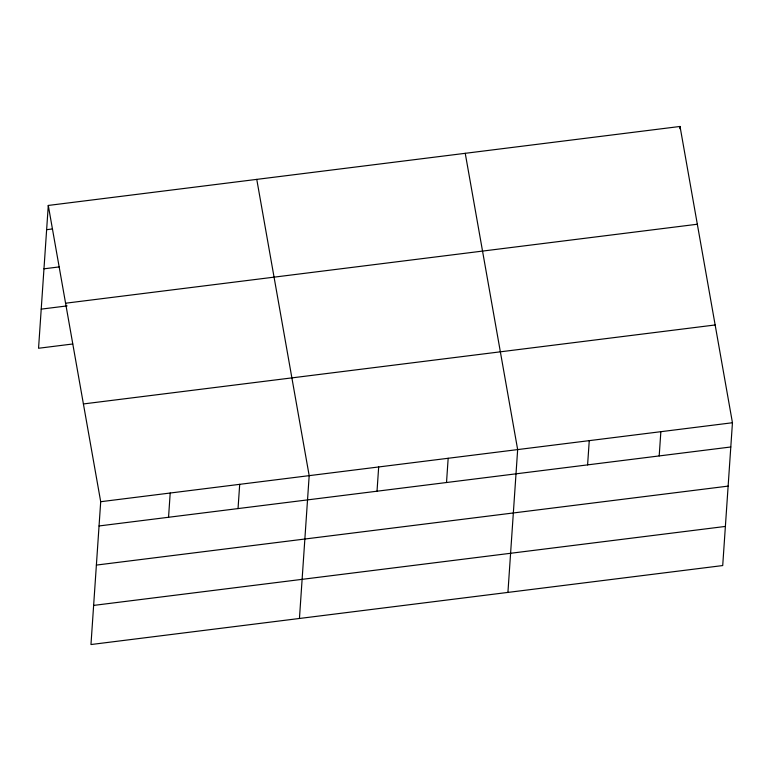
<?xml version="1.0" encoding="UTF-8"?>
<svg xmlns="http://www.w3.org/2000/svg" width="771" height="771" viewBox="0 0 771 771"><rect width="100%" height="100%" fill="white"/><g stroke="black" fill="none" stroke-linecap="round" stroke-linejoin="round"><path stroke-width="1.16" d="M48.284 205.443L100.702 501.709L90.968 644.537L722.716 565.557L732.45 422.739L680.032 126.463L48.284 205.443L38.55 348.261L72.705 343.991M168.55 517.274L170.198 493.026M238.037 508.581L239.694 484.342M299.447 618.477L309.181 475.649L256.762 179.383M377.019 491.204L378.677 466.966M446.515 482.521L448.163 458.273M507.925 592.407L517.659 449.589L465.241 153.313M587.598 464.884L589.256 440.636M679.877 128.776L680.032 126.463M659.195 455.931L660.853 431.693M46.636 229.681L52.524 228.948M43.966 268.819L59.28 266.901M65.583 303.215L697.331 224.236M41.22 309.132L67.125 305.894M83.413 403.946L715.151 324.967M100.702 501.709L732.45 422.739M99.054 525.957L730.802 446.978M96.385 565.085L728.132 486.115M93.638 605.408L725.386 526.429"/></g></svg>
